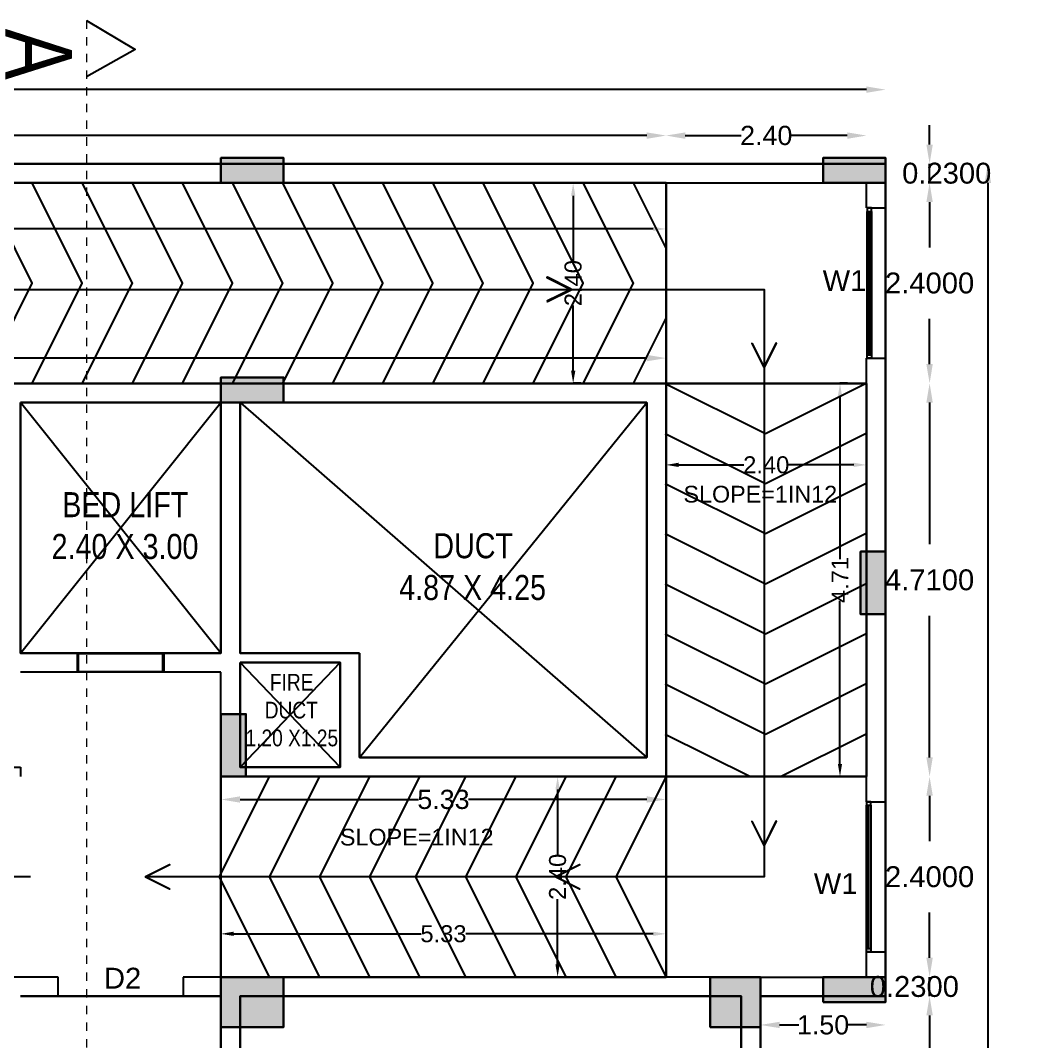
# Model space of a CAD drawing. Header units: metres. Extents: x -38 to 401, y 28 to 287.
# Drawn here: x 279.09 to 291.07, y 205.04 to 217.27 of the extents above; entities that cross this region are included whole.
import ezdxf

# ---------------------------------------------------------------- set-up
doc = ezdxf.new("R2010")
doc.units = ezdxf.units.M
doc.linetypes.add('CENTER', pattern=[2, 1.25, -0.25, 0.25, -0.25])
for name, color, linetype in [('BLK_1_DA_RAMP_1', 30, 'Continuous'), ('BLK_1_FLR_2_AC_ROOM_5', 117, 'Continuous'), ('BLK_1_FLR_2_BLT_UP_AREA_DEDUCT', 1, 'Continuous'), ('BLK_1_FLR_2_CARPET_AREA', 10, 'Continuous'), ('UBEAM', 1, 'Continuous'), ('UHATCH', 8, 'Continuous')]:
    doc.layers.add(name, color=color, linetype=linetype)
for name, color, linetype, lineweight in [('BLK_1_FLR_2_BLT_UP_AREA', 4, 'Continuous', 30), ('BLK_1_FLR_2_LIFT_3', 4, 'Continuous', 30), ('BLK_1_LVL_2_BLDG_FOOT_PRINT', 4, 'Continuous', 30), ('UCOLUMN', 6, 'Continuous', 30)]:
    doc.layers.add(name, color=color, linetype=linetype, lineweight=lineweight)
doc.styles.get("Standard").update_dxf_attribs({"font": 'arial.ttf'})
doc.dimstyles.new('ED', dxfattribs={"dimscale": 0, "dimtxt": 0.18, "dimasz": 0.18, "dimexe": 0, "dimexo": 0, "dimgap": 0.09, "dimtad": 1, "dimtoh": 1, "dimzin": 3, "dimdsep": 46, "dimtxsty": 'Standard', "dimblk": 'OBLIQUE', "dimcen": 0.09, "dimse1": 1, "dimse2": 1, "dimclrd": 251, "dimclrt": 30, "dimadec": 0, "dimazin": 0, "dimtfac": 1, "dimtmove": 0, "dimatfit": 3, "dimldrblk": 'ARCHTICK', "dimfxl": 0, "dimtolj": 1, "dimtzin": 0, "dimarcsym": 0})
doc.dimstyles.get("Standard").update_dxf_attribs({"dimtxt": 0.18, "dimasz": 0.18, "dimexe": 0.18, "dimexo": 0.0625, "dimgap": 0.09, "dimtad": 0, "dimtih": 1, "dimtoh": 1, "dimdec": 4, "dimzin": 0, "dimdsep": 46, "dimtxsty": 'Standard', "dimcen": 0.09, "dimadec": 0, "dimazin": 0, "dimtfac": 1, "dimtdec": 4, "dimtofl": 0, "dimtmove": 0, "dimatfit": 3, "dimfxl": 0, "dimtolj": 1, "dimtzin": 0, "dimarcsym": 0})
doc.dimstyles.new('STANDARD$0', dxfattribs={"dimtxt": 7, "dimasz": 3, "dimexe": 3, "dimexo": 1, "dimgap": 1.5, "dimtad": 1, "dimdec": 1, "dimzin": 1, "dimdsep": 46, "dimlunit": 4, "dimtxsty": 'Standard', "dimblk": 'OBLIQUE', "dimcen": 0.09375, "dimdle": 1, "dimclrd": 8, "dimclre": 8, "dimclrt": 7, "dimadec": 1, "dimazin": 0, "dimtfac": 1, "dimtdec": 1, "dimtix": 1, "dimtmove": 2, "dimatfit": 3, "dimldrblk": 'ARCHTICK', "dimfxl": 0, "dimfrac": 2, "dimtolj": 1, "dimtzin": 0, "dimarcsym": 0})

# ---------------------------------------------------------------- blocks, each defined once
blk = doc.blocks.new('*D146')
at = {"color": 0, "lineweight": -2}
for p, q in [((269.263, 213.222), (277.55, 213.222)), ((286.593, 213.222), (278.305, 213.222))]:
    blk.add_line(p, q, dxfattribs=at)
at = {"color": 0}
for points in [[(269.263, 213.261), (269.263, 213.184), (269.033, 213.222)], [(286.593, 213.261), (286.593, 213.184), (286.823, 213.222)]]:
    blk.add_solid(points, dxfattribs=at)
at = {"layer": 'Defpoints', "color": 0}
for p in [(286.823, 213.222), (269.033, 212.92), (286.823, 212.915)]:
    blk.add_point(p, dxfattribs=at)
at = {"color": 0, "lineweight": 25, "insert": (277.928, 213.222), "char_height": 0.23, "attachment_point": 5}
blk.add_mtext('\\A1;17.79', dxfattribs=at)
blk = doc.blocks.new('*D147')
at = {"color": 0, "lineweight": -2}
for p, q in [((281.723, 207.936), (283.859, 207.936)), ((286.593, 207.936), (284.457, 207.936))]:
    blk.add_line(p, q, dxfattribs=at)
at = {"color": 0}
for points in [[(281.723, 207.974), (281.723, 207.898), (281.493, 207.936)], [(286.593, 207.974), (286.593, 207.898), (286.823, 207.936)]]:
    blk.add_solid(points, dxfattribs=at)
at = {"layer": 'Defpoints', "color": 0}
for p in [(281.493, 208.21), (286.823, 208.21), (281.493, 207.936)]:
    blk.add_point(p, dxfattribs=at)
at = {"color": 0, "lineweight": 25, "insert": (284.158, 207.936), "char_height": 0.23, "attachment_point": 5}
blk.add_mtext('\\A1;5.33', dxfattribs=at)
blk = doc.blocks.new('*D150')
at = {"color": 0, "lineweight": -2}
for p, q in [((269.263, 215.887), (277.55, 215.887)), ((286.593, 215.887), (278.305, 215.887))]:
    blk.add_line(p, q, dxfattribs=at)
at = {"color": 0}
for points in [[(269.263, 215.925), (269.263, 215.848), (269.033, 215.887)], [(286.593, 215.925), (286.593, 215.848), (286.823, 215.887)]]:
    blk.add_solid(points, dxfattribs=at)
at = {"layer": 'Defpoints', "color": 0}
for p in [(286.823, 215.887), (269.033, 215.32), (286.823, 215.315)]:
    blk.add_point(p, dxfattribs=at)
at = {"color": 0, "lineweight": 25, "insert": (277.928, 215.887), "char_height": 0.23, "attachment_point": 5}
blk.add_mtext('\\A1;17.79', dxfattribs=at)
blk = doc.blocks.new('*D151')
at = {"color": 0, "lineweight": -2}
for p, q in [((287.053, 215.887), (287.723, 215.887)), ((288.993, 215.887), (288.323, 215.887))]:
    blk.add_line(p, q, dxfattribs=at)
at = {"color": 0}
for points in [[(287.053, 215.925), (287.053, 215.848), (286.823, 215.887)], [(288.993, 215.925), (288.993, 215.848), (289.223, 215.887)]]:
    blk.add_solid(points, dxfattribs=at)
at = {"layer": 'Defpoints', "color": 0}
for p in [(289.223, 215.887), (286.823, 215.315), (289.223, 215.32)]:
    blk.add_point(p, dxfattribs=at)
at = {"color": 0, "lineweight": 25, "insert": (288.023, 215.887), "char_height": 0.23, "attachment_point": 5}
blk.add_mtext('\\A1;2.40', dxfattribs=at)
blk = doc.blocks.new('*D152')
at = {"color": 0, "lineweight": -2}
for p, q in [((266.633, 216.437), (277.537, 216.437)), ((289.223, 216.437), (278.319, 216.437))]:
    blk.add_line(p, q, dxfattribs=at)
at = {"color": 0}
for points in [[(266.633, 216.475), (266.633, 216.399), (266.403, 216.437)], [(289.223, 216.475), (289.223, 216.399), (289.453, 216.437)]]:
    blk.add_solid(points, dxfattribs=at)
at = {"layer": 'Defpoints', "color": 0}
for p in [(289.453, 216.437), (266.403, 215.55), (289.453, 215.55)]:
    blk.add_point(p, dxfattribs=at)
at = {"color": 0, "lineweight": 25, "insert": (277.928, 216.437), "char_height": 0.23, "attachment_point": 5}
blk.add_mtext('\\A1;23.05', dxfattribs=at)
blk = doc.blocks.new('*D141')
at = {"color": 0, "lineweight": -2}
for p, q in [((290.676, 215.32), (290.676, 188.992)), ((290.676, 162.43), (290.676, 188.757))]:
    blk.add_line(p, q, dxfattribs=at)
at = {"color": 0}
for points in [[(290.638, 215.32), (290.715, 215.32), (290.676, 215.55)], [(290.638, 162.43), (290.715, 162.43), (290.676, 162.2)]]:
    blk.add_solid(points, dxfattribs=at)
at = {"layer": 'Defpoints', "color": 0}
for p in [(289.453, 215.55), (287.953, 162.2), (290.676, 162.2)]:
    blk.add_point(p, dxfattribs=at)
at = {"color": 0, "lineweight": 25, "insert": (290.676, 188.875), "char_height": 0.23, "attachment_point": 5}
blk.add_mtext('\\A1;53.35', dxfattribs=at)
blk = doc.blocks.new('*D131')
at = {"color": 0, "lineweight": -2}
for p, q in [((288.183, 205.236), (288.415, 205.236)), ((289.223, 205.236), (288.99, 205.236))]:
    blk.add_line(p, q, dxfattribs=at)
at = {"color": 0}
for points in [[(288.183, 205.274), (288.183, 205.198), (287.953, 205.236)], [(289.223, 205.274), (289.223, 205.198), (289.453, 205.236)]]:
    blk.add_solid(points, dxfattribs=at)
at = {"layer": 'Defpoints', "color": 0}
for p in [(287.953, 205.58), (289.453, 205.58), (289.453, 205.236)]:
    blk.add_point(p, dxfattribs=at)
at = {"color": 0, "lineweight": 25, "insert": (288.703, 205.236), "char_height": 0.23, "attachment_point": 5}
blk.add_mtext('\\A1;1.50', dxfattribs=at)
blk = doc.blocks.new('600X600')
at = {"layer": 'UHATCH', "linetype": 'Continuous'}
h = blk.add_hatch(color=256, dxfattribs=at)
h.dxf.hatch_style = 1
h.paths.add_polyline_path([(600, 600), (0, 600), (0, 0), (600, 0)])
at = {"layer": 'UCOLUMN', "linetype": 'Continuous'}
blk.add_lwpolyline([(0, 0), (600, 0), (600, 600), (0, 600)], close=True, dxfattribs=at)
blk = doc.blocks.new('750 x 750')
blk.add_blockref('600X600', (0, 75))
blk = doc.blocks.new('600X750')
at = {"layer": 'UHATCH', "linetype": 'Continuous'}
h = blk.add_hatch(color=256, dxfattribs=at)
h.dxf.hatch_style = 1
h.paths.add_polyline_path([(0, 600), (-750, 600), (-750, 0), (0, 0)])
at = {"layer": 'UCOLUMN', "linetype": 'Continuous'}
blk.add_lwpolyline([(0, 0), (-750, 0), (-750, 600), (0, 600)], close=True, dxfattribs=at)
blk = doc.blocks.new('300 x 750')
at = {"layer": 'UHATCH', "linetype": 'Continuous'}
h = blk.add_hatch(color=256, dxfattribs=at)
h.dxf.hatch_style = 1
h.paths.add_polyline_path([(750, 0), (750, 300), (0, 300), (0, 0)])
at = {"layer": 'UCOLUMN', "linetype": 'Continuous'}
blk.add_lwpolyline([(0, 300), (0, 0), (750, 0), (750, 300)], close=True, dxfattribs=at)
blk = doc.blocks.new('ASDFSDFSDFDFD')
at = {"layer": 'UBEAM', "linetype": 'Continuous', "xscale": -1}
for p, rotation in [((-6460, 38330), 180), ((750, 38330), 180), ((-6460, 35700), 180), ((1200, 32865), 269.9999999996972), ((750, 28520), 180)]:
    blk.add_blockref('300 x 750', p, dxfattribs=dict(at, rotation=rotation))
at = {"layer": 'UBEAM', "linetype": 'Continuous', "rotation": 89.99999999916066}
blk.add_blockref('300 x 750', (-6160, 30920), dxfattribs=at)
at = {"layer": 'UBEAM'}
blk.add_blockref('600X750', (-5710, 27920), dxfattribs=at)
at = {"layer": 'UBEAM', "linetype": 'Continuous', "xscale": -1}
blk.add_blockref('750 x 750', (0, 27845), dxfattribs=at)
blk = doc.blocks.new('*D561')
at = {"color": 0, "lineweight": -2}
for p, q in [((289.979, 205.35), (289.979, 203.965)), ((289.979, 201.725), (289.979, 203.11))]:
    blk.add_line(p, q, dxfattribs=at)
at = {"color": 0}
for points in [[(289.94, 205.35), (290.017, 205.35), (289.979, 205.58)], [(289.94, 201.725), (290.017, 201.725), (289.979, 201.495)]]:
    blk.add_solid(points, dxfattribs=at)
at = {"layer": 'Defpoints', "color": 0}
for p in [(287.723, 205.58), (289.979, 205.58), (287.723, 201.495)]:
    blk.add_point(p, dxfattribs=at)
at = {"color": 0, "lineweight": 25, "insert": (289.979, 203.537), "char_height": 0.25, "attachment_point": 5}
blk.add_mtext('\\A1;4.0847', dxfattribs=at)
blk = doc.blocks.new('*D562')
at = {"color": 0, "lineweight": -2}
for p, q in [((289.979, 206.04), (289.979, 206.27)), ((289.979, 205.58), (289.979, 205.81)), ((289.979, 205.35), (289.979, 205.12))]:
    blk.add_line(p, q, dxfattribs=at)
at = {"color": 0}
for points in [[(289.94, 206.04), (290.017, 206.04), (289.979, 205.81)], [(289.94, 205.35), (290.017, 205.35), (289.979, 205.58)]]:
    blk.add_solid(points, dxfattribs=at)
at = {"layer": 'Defpoints', "color": 0}
for p in [(287.953, 205.81), (289.979, 205.81), (287.723, 205.58)]:
    blk.add_point(p, dxfattribs=at)
at = {"color": 0, "lineweight": 25, "insert": (289.796, 205.695), "char_height": 0.25, "attachment_point": 5}
blk.add_mtext('\\A1;0.2300', dxfattribs=at)
blk = doc.blocks.new('*D563')
at = {"color": 0, "lineweight": -2}
for p, q in [((289.979, 207.98), (289.979, 207.437)), ((289.979, 206.04), (289.979, 206.582))]:
    blk.add_line(p, q, dxfattribs=at)
at = {"color": 0}
for points in [[(289.94, 207.98), (290.017, 207.98), (289.979, 208.21)], [(289.94, 206.04), (290.017, 206.04), (289.979, 205.81)]]:
    blk.add_solid(points, dxfattribs=at)
at = {"layer": 'Defpoints', "color": 0}
for p in [(286.823, 208.21), (289.979, 208.21), (287.953, 205.81)]:
    blk.add_point(p, dxfattribs=at)
at = {"color": 0, "lineweight": 25, "insert": (289.979, 207.01), "char_height": 0.25, "attachment_point": 5}
blk.add_mtext('\\A1;2.4000', dxfattribs=at)
blk = doc.blocks.new('*D712')
at = {"color": 0, "lineweight": -2}
for p, q in [((289.979, 212.69), (289.979, 210.992)), ((289.979, 208.44), (289.979, 210.137))]:
    blk.add_line(p, q, dxfattribs=at)
at = {"color": 0}
for points in [[(289.94, 212.69), (290.017, 212.69), (289.979, 212.92)], [(289.94, 208.44), (290.017, 208.44), (289.979, 208.21)]]:
    blk.add_solid(points, dxfattribs=at)
at = {"layer": 'Defpoints', "color": 0}
for p in [(286.813, 212.92), (289.979, 212.92), (286.823, 208.21)]:
    blk.add_point(p, dxfattribs=at)
at = {"color": 0, "lineweight": 25, "insert": (289.979, 210.565), "char_height": 0.25, "attachment_point": 5}
blk.add_mtext('\\A1;4.7100', dxfattribs=at)
blk = doc.blocks.new('*D713')
at = {"color": 0, "lineweight": -2}
for p, q in [((289.979, 215.09), (289.979, 214.547)), ((289.979, 213.15), (289.979, 213.692))]:
    blk.add_line(p, q, dxfattribs=at)
at = {"color": 0}
for points in [[(289.94, 215.09), (290.017, 215.09), (289.979, 215.32)], [(289.94, 213.15), (290.017, 213.15), (289.979, 212.92)]]:
    blk.add_solid(points, dxfattribs=at)
at = {"layer": 'Defpoints', "color": 0}
for p in [(286.823, 215.32), (289.979, 215.32), (286.813, 212.92)]:
    blk.add_point(p, dxfattribs=at)
at = {"color": 0, "lineweight": 25, "insert": (289.979, 214.12), "char_height": 0.25, "attachment_point": 5}
blk.add_mtext('\\A1;2.4000', dxfattribs=at)
blk = doc.blocks.new('*D564')
at = {"color": 0, "lineweight": -2}
for p, q in [((289.979, 215.78), (289.979, 216.01)), ((289.979, 215.32), (289.979, 215.55)), ((289.979, 215.09), (289.979, 214.86))]:
    blk.add_line(p, q, dxfattribs=at)
at = {"color": 0}
for points in [[(289.94, 215.78), (290.017, 215.78), (289.979, 215.55)], [(289.94, 215.09), (290.017, 215.09), (289.979, 215.32)]]:
    blk.add_solid(points, dxfattribs=at)
at = {"layer": 'Defpoints', "color": 0}
for p in [(286.853, 215.55), (289.979, 215.55), (286.823, 215.32)]:
    blk.add_point(p, dxfattribs=at)
at = {"color": 0, "lineweight": 25, "insert": (290.184, 215.435), "char_height": 0.25, "attachment_point": 5}
blk.add_mtext('\\A1;0.2300', dxfattribs=at)
blk = doc.blocks.new('*D767')
at = {"layer": 'BLK_1_DA_RAMP_1', "color": 0, "lineweight": -2}
for p, q in [((269.033, 214.858), (269.033, 214.769)), ((269.185, 214.769), (277.592, 214.769)), ((286.67, 214.769), (278.264, 214.769)), ((286.823, 214.858), (286.823, 214.769))]:
    blk.add_line(p, q, dxfattribs=at)
at = {"layer": 'BLK_1_DA_RAMP_1', "color": 0}
for points in [[(269.185, 214.794), (269.185, 214.743), (269.033, 214.769)], [(286.67, 214.794), (286.67, 214.743), (286.823, 214.769)]]:
    blk.add_solid(points, dxfattribs=at)
at = {"layer": 'Defpoints', "color": 0}
for p in [(269.033, 215.32), (286.823, 215.32), (286.823, 214.769)]:
    blk.add_point(p, dxfattribs=at)
at = {"layer": 'BLK_1_DA_RAMP_1', "color": 0, "lineweight": 30, "insert": (277.928, 214.769), "char_height": 0.2032, "attachment_point": 5}
blk.add_mtext('\\A1;17.79', dxfattribs=at)
blk = doc.blocks.new('*D769')
at = {"layer": 'BLK_1_DA_RAMP_1', "color": 0, "lineweight": -2}
for p, q in [((288.995, 212.92), (288.906, 212.92)), ((288.906, 212.767), (288.906, 210.815)), ((288.906, 208.362), (288.906, 210.314)), ((288.995, 208.21), (288.906, 208.21))]:
    blk.add_line(p, q, dxfattribs=at)
at = {"layer": 'BLK_1_DA_RAMP_1', "color": 0}
for points in [[(288.881, 212.767), (288.931, 212.767), (288.906, 212.92)], [(288.881, 208.362), (288.931, 208.362), (288.906, 208.21)]]:
    blk.add_solid(points, dxfattribs=at)
at = {"layer": 'Defpoints', "color": 0}
for p in [(288.906, 212.92), (289.223, 212.92), (289.223, 208.21)]:
    blk.add_point(p, dxfattribs=at)
at = {"layer": 'BLK_1_DA_RAMP_1', "color": 0, "lineweight": 30, "insert": (288.906, 210.565), "char_height": 0.2032, "attachment_point": 5, "rotation": 90}
blk.add_mtext('\\A1;4.71', dxfattribs=at)
blk = doc.blocks.new('*D770')
at = {"layer": 'BLK_1_DA_RAMP_1', "color": 0, "lineweight": -2}
for p, q in [((281.493, 206.238), (281.493, 206.327)), ((281.645, 206.327), (283.892, 206.327)), ((286.67, 206.327), (284.424, 206.327)), ((286.823, 206.238), (286.823, 206.327))]:
    blk.add_line(p, q, dxfattribs=at)
at = {"layer": 'BLK_1_DA_RAMP_1', "color": 0}
for points in [[(281.645, 206.353), (281.645, 206.302), (281.493, 206.327)], [(286.67, 206.353), (286.67, 206.302), (286.823, 206.327)]]:
    blk.add_solid(points, dxfattribs=at)
at = {"layer": 'Defpoints', "color": 0}
for p in [(286.823, 206.327), (281.493, 205.81), (286.823, 205.81)]:
    blk.add_point(p, dxfattribs=at)
at = {"layer": 'BLK_1_DA_RAMP_1', "color": 0, "lineweight": 30, "insert": (284.158, 206.327), "char_height": 0.2032, "attachment_point": 5}
blk.add_mtext('\\A1;5.33', dxfattribs=at)
blk = doc.blocks.new('*D772')
at = {"layer": 'BLK_1_DA_RAMP_1', "color": 0, "lineweight": -2}
for p, q in [((285.801, 215.32), (285.711, 215.32)), ((285.711, 215.167), (285.711, 214.387)), ((285.711, 213.072), (285.711, 213.852)), ((285.801, 212.92), (285.711, 212.92))]:
    blk.add_line(p, q, dxfattribs=at)
at = {"layer": 'BLK_1_DA_RAMP_1', "color": 0}
for points in [[(285.686, 215.167), (285.737, 215.167), (285.711, 215.32)], [(285.686, 213.072), (285.737, 213.072), (285.711, 212.92)]]:
    blk.add_solid(points, dxfattribs=at)
at = {"layer": 'Defpoints', "color": 0}
for p in [(285.711, 215.32), (286.823, 215.32), (286.823, 212.92)]:
    blk.add_point(p, dxfattribs=at)
at = {"layer": 'BLK_1_DA_RAMP_1', "color": 0, "lineweight": 30, "insert": (285.711, 214.12), "char_height": 0.2032, "attachment_point": 5, "rotation": 90}
blk.add_mtext('\\A1;2.40', dxfattribs=at)
blk = doc.blocks.new('*D773')
at = {"layer": 'BLK_1_DA_RAMP_1', "color": 0, "lineweight": -2}
for p, q in [((286.823, 212.033), (286.823, 211.943)), ((286.975, 211.943), (287.755, 211.943)), ((289.07, 211.943), (288.29, 211.943)), ((289.223, 212.033), (289.223, 211.943))]:
    blk.add_line(p, q, dxfattribs=at)
at = {"layer": 'BLK_1_DA_RAMP_1', "color": 0}
for points in [[(286.975, 211.969), (286.975, 211.918), (286.823, 211.943)], [(289.07, 211.969), (289.07, 211.918), (289.223, 211.943)]]:
    blk.add_solid(points, dxfattribs=at)
at = {"layer": 'Defpoints', "color": 0}
for p in [(286.823, 212.92), (289.223, 212.92), (289.223, 211.943)]:
    blk.add_point(p, dxfattribs=at)
at = {"layer": 'BLK_1_DA_RAMP_1', "color": 0, "lineweight": 30, "insert": (288.023, 211.943), "char_height": 0.2032, "attachment_point": 5}
blk.add_mtext('\\A1;2.40', dxfattribs=at)
blk = doc.blocks.new('*D774')
at = {"layer": 'BLK_1_DA_RAMP_1', "color": 0, "lineweight": -2}
for p, q in [((285.614, 208.21), (285.525, 208.21)), ((285.525, 208.057), (285.525, 207.277)), ((285.525, 205.962), (285.525, 206.742)), ((285.614, 205.81), (285.525, 205.81))]:
    blk.add_line(p, q, dxfattribs=at)
at = {"layer": 'BLK_1_DA_RAMP_1', "color": 0}
for points in [[(285.499, 208.057), (285.55, 208.057), (285.525, 208.21)], [(285.499, 205.962), (285.55, 205.962), (285.525, 205.81)]]:
    blk.add_solid(points, dxfattribs=at)
at = {"layer": 'Defpoints', "color": 0}
for p in [(286.823, 208.21), (285.525, 205.81), (286.823, 205.81)]:
    blk.add_point(p, dxfattribs=at)
at = {"layer": 'BLK_1_DA_RAMP_1', "color": 0, "lineweight": 30, "insert": (285.525, 207.01), "char_height": 0.2032, "attachment_point": 5, "rotation": 90}
blk.add_mtext('\\A1;2.40', dxfattribs=at)
blk = doc.blocks.new('_Oblique')
at = {"color": 0, "linetype": 'ByBlock', "lineweight": -2}
blk.add_line((-0.5, -0.5), (0.5, 0.5), dxfattribs=at)
blk = doc.blocks.new('*D1237')
at = {"color": 251, "lineweight": -2}
blk.add_line((278.761, 208.325), (278.761, 209.315), dxfattribs=at)
at = {"layer": 'Defpoints', "color": 0}
for p in [(278.761, 209.315), (279.25, 209.315), (279.25, 208.325)]:
    blk.add_point(p, dxfattribs=at)
at = {"color": 251, "lineweight": -2, "xscale": 0.18, "yscale": 0.18, "zscale": 0.18}
for p, rotation in [((278.761, 209.315), 90), ((278.761, 208.325), 270)]:
    blk.add_blockref('_Oblique', p, dxfattribs=dict(at, rotation=rotation))
at = {"color": 30, "insert": (278.579, 208.82), "char_height": 0.18, "attachment_point": 5, "rotation": 90}
blk.add_mtext('\\A1;0.99', dxfattribs=at)
blk = doc.blocks.new('_ArchTick')
at = {"color": 0, "linetype": 'ByBlock', "const_width": 0.15}
blk.add_lwpolyline([(-0.5, -0.5), (0.5, 0.5)], dxfattribs=at)

msp = doc.modelspace()

# ---------------------------------------------------------------- linework, layer by layer
at = {"linetype": 'CENTER', "lineweight": 20, "ltscale": 0.05}
msp.add_line((279.88359, 217.26594), (279.88359, 160.05121), dxfattribs=at)
at = {"color": 7, "lineweight": 25}
for p, q in [((289.4528, 215.54979), (266.4028, 215.54979)), ((289.4528, 215.01979), (289.4528, 215.54979)), ((266.6328, 215.31979), (289.2228, 215.31979)), ((266.6328, 215.31979), (286.5928, 215.31979)), ((286.8228, 212.91479), (286.8228, 215.31479)), ((289.2228, 215.01979), (289.2228, 215.31979)), ((289.2228, 215.01979), (289.4528, 215.01979)), ((289.4528, 213.21979), (289.4528, 215.01979)), ((289.2328, 213.23585), (289.2328, 214.9772)), ((289.25336, 213.26238), (289.25335, 214.9772)), ((289.26188, 213.26238), (289.26187, 214.9772)), ((289.2839, 214.9772), (289.28391, 213.23585)), ((289.2228, 207.90979), (289.2228, 213.21979)), ((289.2228, 213.21979), (289.4528, 213.21979)), ((289.4528, 207.90979), (289.4528, 213.21979)), ((269.0328, 212.91979), (286.8228, 212.91979)), ((284.95281, 212.91979), (281.49281, 212.91979)), ((286.81279, 212.91979), (289.2228, 212.9198)), ((286.8228, 208.20979), (286.8228, 212.91979)), ((281.49282, 209.68979), (279.09282, 212.68979)), ((279.09282, 209.68979), (279.09282, 212.68979)), ((281.49282, 212.68979), (279.09282, 212.68979)), ((279.09282, 209.68979), (281.49282, 212.68979)), ((281.49282, 209.68979), (281.49282, 212.68979)), ((281.72282, 212.68979), (286.5928, 212.68979)), ((281.72282, 209.68979), (281.72282, 212.68979)), ((281.72282, 212.68979), (286.5928, 208.4398)), ((283.15281, 208.43979), (286.5928, 212.68979)), ((286.5928, 208.4398), (286.5928, 212.68979)), ((281.49281, 209.68979), (281.49281, 210.0598)), ((281.49282, 209.68979), (279.09282, 209.68979)), ((281.72281, 209.68979), (283.15281, 209.68979)), ((283.15281, 208.43979), (283.15281, 209.68979)), ((281.72281, 209.57479), (282.92281, 209.57479)), ((281.72281, 208.32479), (281.72281, 209.57479)), ((282.92281, 208.32479), (281.72281, 209.57479)), ((282.92281, 209.57479), (281.72281, 208.32479)), ((282.92281, 208.32479), (282.92281, 209.57479)), ((281.49281, 209.45979), (279.09282, 209.4598)), ((281.49281, 209.45979), (279.09282, 209.45979)), ((281.49281, 208.20979), (281.49281, 209.45979)), ((281.72282, 209.45979), (281.72281, 209.45979)), ((281.72282, 209.45979), (281.72281, 209.45979)), ((286.5928, 208.4398), (283.15281, 208.43979)), ((276.93782, 208.32479), (279.09282, 208.32479)), ((279.09282, 208.32479), (279.09282, 208.20979)), ((279.09282, 208.32479), (279.09282, 208.20979)), ((282.92281, 208.32479), (281.72281, 208.32479)), ((286.8228, 208.20979), (281.4928, 208.20979)), ((281.4928, 208.20979), (281.4928, 205.80979)), ((286.8228, 208.20979), (289.2228, 208.2098)), ((286.8228, 208.20979), (286.8228, 205.80979)), ((289.2228, 207.90979), (289.4528, 207.90979)), ((289.4528, 206.10979), (289.4528, 207.90979)), ((289.2228, 206.12585), (289.2228, 207.8672)), ((289.24336, 206.15238), (289.24335, 207.8672)), ((289.25188, 206.15238), (289.25187, 207.8672)), ((289.2739, 207.8672), (289.27391, 206.12585)), ((279.21536, 207.00979), (278.04936, 207.00979)), ((289.2228, 205.80979), (289.2228, 206.10979)), ((289.2228, 206.10979), (289.4528, 206.10979)), ((289.2228, 205.80979), (289.2228, 206.10979)), ((289.2228, 206.10979), (289.4528, 206.10979)), ((289.4528, 205.57979), (289.4528, 206.10979)), ((289.4528, 205.57979), (289.4528, 206.10979)), ((289.4528, 205.57979), (289.4528, 206.10979)), ((289.4528, 205.57979), (289.4528, 206.10979)), ((279.5428, 205.80979), (266.4028, 205.80979)), ((279.5428, 205.57979), (279.5428, 205.80979)), ((287.9528, 205.80979), (281.0428, 205.80979)), ((281.0428, 205.80979), (281.0428, 205.57979)), ((287.9528, 204.98879), (287.9528, 205.80979)), ((287.95281, 205.80979), (289.2228, 205.80979)), ((279.0928, 205.57979), (279.5428, 205.57979)), ((281.0428, 205.57979), (281.4928, 205.57979)), ((281.4928, 205.57979), (281.4928, 202.69512)), ((281.7228, 202.69512), (281.7228, 205.57979)), ((281.7228, 205.57979), (287.7228, 205.57979)), ((287.7228, 205.57979), (287.7228, 204.98879)), ((289.4528, 205.57979), (287.95281, 205.57979))]:
    msp.add_line(p, q, dxfattribs=at)
for points in [[(279.88359, 217.26594), (280.46647, 216.91609), (279.88359, 216.58997)], [(278.6328, 212.91979), (279.2328, 214.11979), (278.6328, 215.31979)], [(279.23279, 212.91979), (279.83279, 214.11979), (279.23279, 215.31979)], [(279.83279, 212.91979), (280.43279, 214.11979), (279.83279, 215.31979)], [(280.43279, 212.91979), (281.03279, 214.11979), (280.43279, 215.31979)], [(281.03279, 212.91979), (281.63279, 214.11979), (281.03279, 215.31979)], [(281.63279, 212.91979), (282.23279, 214.11979), (281.63279, 215.31979)], [(282.23279, 212.91979), (282.83279, 214.11979), (282.23279, 215.31979)], [(282.83279, 212.91979), (283.43279, 214.11979), (282.83279, 215.31979)], [(283.43279, 212.91979), (284.03279, 214.11979), (283.43279, 215.31979)], [(284.03278, 212.91979), (284.63278, 214.11979), (284.03278, 215.31979)], [(284.63278, 212.91979), (285.23278, 214.11979), (284.63278, 215.31979)], [(285.23278, 212.91979), (285.83278, 214.11979), (285.23278, 215.31979)], [(285.83278, 212.91979), (286.43278, 214.11979), (285.83278, 215.31979)], [(286.8228, 214.53976), (286.43278, 215.31979)], [(278.19281, 207.00979), (267.83443, 207.00979), (267.83443, 214.04497), (287.99719, 214.04497), (287.99719, 207.00979), (280.59281, 207.00979)], [(286.43278, 212.91979), (286.8228, 213.69983)], [(286.81279, 212.91979), (288.01279, 212.31979), (289.21279, 212.91979)], [(286.81279, 212.31979), (288.01279, 211.71979), (289.21279, 212.31979)], [(286.81279, 211.71979), (288.01279, 211.11979), (289.21279, 211.71979)], [(286.81279, 211.11979), (288.01279, 210.51979), (289.21279, 211.11979)], [(286.81279, 210.51979), (288.01279, 209.91979), (289.21279, 210.51979)], [(286.81279, 209.91979), (288.01279, 209.31979), (289.21279, 209.91979)], [(286.81279, 209.31979), (288.01279, 208.71979), (289.21279, 209.31979)], [(286.81279, 208.71979), (287.83278, 208.2098)], [(288.19281, 208.2098), (289.21279, 208.71979)], [(282.07281, 208.20979), (281.47281, 207.00979), (282.07281, 205.80979)], [(282.67281, 208.20979), (282.07281, 207.00979), (282.67281, 205.80979)], [(283.27281, 208.20979), (282.67281, 207.00979), (283.27281, 205.80979)], [(283.87281, 208.20979), (283.27281, 207.00979), (283.87281, 205.80979)], [(283.87281, 208.20979), (283.27281, 207.00979), (283.87281, 205.80979)], [(284.42281, 208.20979), (283.82281, 207.00979), (284.42281, 205.80979)], [(285.02281, 208.20979), (284.42281, 207.00979), (285.02281, 205.80979)], [(285.02281, 208.20979), (284.42281, 207.00979), (285.02281, 205.80979)], [(285.62281, 208.20979), (285.02281, 207.00979), (285.62281, 205.80979)], [(285.62281, 208.20979), (285.02281, 207.00979), (285.62281, 205.80979)], [(286.22281, 208.20979), (285.62281, 207.00979), (286.22281, 205.80979)], [(286.22281, 208.20979), (285.62281, 207.00979), (286.22281, 205.80979)], [(286.82281, 208.20979), (286.22281, 207.00979), (286.82281, 205.80979)], [(286.82281, 208.20979), (286.22281, 207.00979), (286.82281, 205.80979)]]:
    msp.add_lwpolyline(points, dxfattribs=at)
for points in [[(289.2328, 214.9772), (289.2839, 214.9772), (289.2839, 215.01979), (289.2328, 215.01979)], [(285.39779, 213.9026), (285.40193, 213.89805), (285.68708, 214.04043), (285.68294, 214.04497), (285.68708, 214.04951), (285.40193, 214.19188), (285.39779, 214.18734), (285.68294, 214.04497)], [(287.85482, 213.40133), (287.85027, 213.39718), (287.99265, 213.11204), (287.99719, 213.11618), (288.00173, 213.11204), (288.1441, 213.39718), (288.13956, 213.40133), (287.99719, 213.11618)], [(289.2328, 213.26238), (289.28391, 213.26238), (289.28391, 213.21979), (289.2328, 213.21979)], [(280.80988, 209.68979), (280.80988, 209.45979), (279.77575, 209.45979), (279.77575, 209.68979)], [(279.78575, 209.67979), (279.78575, 209.46979), (280.79988, 209.46979), (280.79988, 209.67979)], [(289.2228, 207.8672), (289.2739, 207.8672), (289.2739, 207.90979), (289.2228, 207.90979)], [(287.85482, 207.67528), (287.85027, 207.67114), (287.99265, 207.38599), (287.99719, 207.39013), (288.00173, 207.38599), (288.1441, 207.67114), (288.13956, 207.67528), (287.99719, 207.39013)], [(280.87998, 206.86742), (280.87584, 206.86288), (280.59069, 207.00525), (280.59483, 207.00979), (280.59069, 207.01433), (280.87584, 207.15671), (280.87998, 207.15216), (280.59483, 207.00979)], [(285.79265, 206.86742), (285.78851, 206.86288), (285.50336, 207.00525), (285.5075, 207.00979), (285.50336, 207.01433), (285.78851, 207.15671), (285.79265, 207.15216), (285.5075, 207.00979)], [(289.2228, 206.15238), (289.27391, 206.15238), (289.27391, 206.10979), (289.2228, 206.10979)], [(289.2228, 206.15238), (289.27391, 206.15238), (289.27391, 206.10979), (289.2228, 206.10979)]]:
    msp.add_lwpolyline(points, close=True, dxfattribs=at)
at = {"layer": 'BLK_1_DA_RAMP_1', "color": 1, "lineweight": 30}
for points in [[(269.0328, 215.31979), (286.8228, 215.31979), (286.8228, 212.91979), (269.0328, 212.91979)], [(286.82281, 212.9198), (289.22281, 212.9198), (289.2228, 208.2098), (286.8228, 208.2098)], [(281.4928, 208.20979), (286.8228, 208.20979), (286.8228, 205.80979), (281.4928, 205.80979)]]:
    msp.add_lwpolyline(points, close=True, dxfattribs=at)
at = {"layer": 'BLK_1_FLR_2_AC_ROOM_5', "color": 2, "lineweight": 30}
msp.add_lwpolyline([(287.7228, 201.49512), (285.2078, 201.49512), (285.2078, 199.58012), (281.7228, 199.58012), (281.7228, 205.57979), (287.7228, 205.57979)], close=True, dxfattribs=at)
at = {"layer": 'BLK_1_FLR_2_BLT_UP_AREA', "color": 12, "lineweight": 30}
msp.add_lwpolyline([(266.4028, 162.19968), (266.4028, 215.54979), (289.4528, 215.54979), (289.4528, 205.57979), (287.9528, 205.57979), (287.9528, 162.19968)], close=True, dxfattribs=at)
at = {"layer": 'BLK_1_FLR_2_BLT_UP_AREA_DEDUCT', "color": 12, "lineweight": 30}
for points in [[(283.15281, 209.68979), (283.15281, 208.43979), (286.5928, 208.43979), (286.5928, 212.68979), (281.72282, 212.68979), (281.72282, 209.68979)], [(281.72281, 209.57479), (282.92281, 209.57479), (282.92281, 208.32479), (281.72281, 208.32479)]]:
    msp.add_lwpolyline(points, close=True, dxfattribs=at)
at = {"layer": 'BLK_1_FLR_2_CARPET_AREA', "color": 15, "linetype": 'Continuous', "lineweight": 30}
for points in [[(279.0928, 205.57979), (281.4928, 205.57979), (281.4928, 202.69512)], [(281.7228, 202.69512), (281.7228, 205.20979), (282.2428, 205.20979), (282.2428, 205.57979), (287.3528, 205.57979), (287.3528, 205.20979), (287.7228, 205.20979), (287.7228, 201.49512)]]:
    msp.add_lwpolyline(points, dxfattribs=at)
at = {"layer": 'BLK_1_FLR_2_LIFT_3', "color": 30, "lineweight": 30}
msp.add_lwpolyline([(279.09282, 212.68979), (281.49282, 212.68979), (281.49282, 209.68979), (279.09282, 209.68979)], close=True, dxfattribs=at)
at = {"layer": 'BLK_1_LVL_2_BLDG_FOOT_PRINT', "color": 1}
msp.add_lwpolyline([(266.40278, 162.19979), (266.40278, 215.54979), (289.45278, 215.54979), (289.45278, 205.57979), (287.95278, 205.57979), (287.95278, 162.19979)], close=True, dxfattribs=at)

# ---------------------------------------------------------------- block references
at = {"color": 7, "lineweight": 25, "xscale": 0.001, "yscale": 0.001, "zscale": 0.001}
msp.add_blockref('ASDFSDFSDFDFD', (287.9528, 177.28979), dxfattribs=at)
msp.add_blockref('ASDFSDFSDFDFD', (287.9528, 177.28979), dxfattribs=at)

# ---------------------------------------------------------------- texts
at = {"color": 7, "lineweight": 25, "insert": (279.71229, 217.72035), "char_height": 0.8, "width": 1.7202398, "attachment_point": 1, "rotation": 270}
msp.add_mtext('{\\fArial Narrow|b0|i0|c0|p34;\\W2.17167; \\W1;A}', dxfattribs=at)
at = {"color": 7, "lineweight": 25, "char_height": 0.25, "attachment_point": 1}
for s, insert in [('W1', (288.69826, 214.27472)), ('W1', (288.59215, 207.05372)), ('D2', (280.093, 205.9209))]:
    msp.add_mtext_dynamic_manual_height_columns(s, width=331.5310086, gutter_width=1000, heights=[0], dxfattribs=dict(at, insert=insert))
at = {"color": 7, "lineweight": 25, "attachment_point": 1}
for s, insert, char_height, width in [('{\\fArial Narrow|b0|i0|c0|p34;\\W2.94178; \\W1;BED LIFT\\P{\\W1.608806; }2.40 X 3.00}', (279.31247, 211.61668), 0.3, 2.0391456), ('{\\fArial Narrow|b0|i0|c0|p34;\\P{\\W5.845422; }DUCT\\P{\\W1.564909; }4.87 X 4.25}', (283.47838, 211.62493), 0.3, 2.0391456), ('{\\fArial Narrow|b0|i0|c0|p34;\\W8.83715;  \\W1;FIRE\\P\\W8.34946;  \\W1;DUCT\\P\\W6.54539;  \\W1;1.20 X1.25}', (280.95408, 209.43981), 0.2, 2.7423995)]:
    msp.add_mtext(s, dxfattribs=dict(at, insert=insert, char_height=char_height, width=width))
at = {"layer": 'BLK_1_DA_RAMP_1', "color": 1, "lineweight": 30, "char_height": 0.2, "width": 1.8904692, "attachment_point": 2}
for insert in [(287.95192, 211.69257), (283.83817, 207.58524)]:
    msp.add_mtext('SLOPE=1IN12', dxfattribs=dict(at, insert=insert))

# ---------------------------------------------------------------- dimensions: what is measured, and where the dimension line sits
at = {"color": 7, "lineweight": 25}
dim = msp.add_linear_dim(base=(289.4528, 216.43713), p1=(266.4028, 215.54979), p2=(289.4528, 215.54979), text='23.05', dimstyle='Standard', override={"dimscale": 1, "dimtxt": 0.23, "dimasz": 0.23, "dimgap": 0, "dimse1": 1, "dimse2": 1, "dimtmove": 1}, dxfattribs=at)
dim.commit()
dim.dimension.update_dxf_attribs({"geometry": '*D152', "text_midpoint": (277.9278, 216.43713), "dimtype": 128})
for base, p1, p2, text, picture, middle in [((286.8228, 215.88679), (269.0328, 215.31979), (286.8228, 215.31479), '17.79', '*D150', (277.9278, 215.88679)), ((289.2228, 215.88679), (286.8228, 215.31479), (289.2228, 215.31979), '2.40', '*D151', (288.0228, 215.88679)), ((286.8228, 213.22248), (269.0328, 212.91979), (286.8228, 212.91479), '17.79', '*D146', (277.9278, 213.22248)), ((281.4928, 207.93589), (286.8228, 208.20976), (281.4928, 208.20979), '5.33', '*D147', (284.1578, 207.93589)), ((289.4528, 205.23591), (287.9528, 205.57979), (289.4528, 205.57979), '1.50', '*D131', (288.7028, 205.23591))]:
    dim = msp.add_linear_dim(base=base, p1=p1, p2=p2, text=text, dimstyle='Standard', override={"dimscale": 1, "dimtxt": 0.23, "dimasz": 0.23, "dimgap": 0, "dimse1": 1, "dimse2": 1, "dimtmove": 1}, dxfattribs=at)
    dim.commit()
    dim.dimension.update_dxf_attribs({"geometry": picture, "text_midpoint": middle})
at = {"lineweight": 25}
for base, p1, p2, picture, middle in [((289.97874, 215.54979), (286.8228, 215.31979), (286.8525, 215.54979), '*D564', (290.18392, 215.43479)), ((289.97874, 205.80979), (287.7228, 205.57979), (287.95281, 205.80979), '*D562', (289.79622, 205.69479))]:
    dim = msp.add_linear_dim(base=base, p1=p1, p2=p2, angle=90, dimstyle='Standard', override={"dimscale": 1, "dimtxt": 0.25, "dimasz": 0.23, "dimgap": 0.3, "dimpost": '\\X', "dimse1": 1, "dimse2": 1, "dimtmove": 1, "dimfxl": 25.4}, dxfattribs=at)
    dim.commit()
    dim.dimension.update_dxf_attribs({"geometry": picture, "text_midpoint": middle, "dimtype": 128})
at = {"color": 7, "lineweight": 25}
dim = msp.add_linear_dim(base=(290.67632, 162.19979), p1=(289.4528, 215.54979), p2=(287.9528, 162.19979), angle=90, text='53.35', dimstyle='Standard', override={"dimscale": 1, "dimtxt": 0.23, "dimasz": 0.23, "dimgap": 0, "dimse1": 1, "dimse2": 1, "dimtmove": 1}, dxfattribs=at)
dim.commit()
dim.dimension.update_dxf_attribs({"geometry": '*D141', "text_midpoint": (290.67632, 188.87479)})
at = {"lineweight": 25}
for base, p1, p2, picture, middle in [((289.97874, 215.31979), (286.81279, 212.91979), (286.8228, 215.31979), '*D713', (289.97874, 214.11979)), ((289.97874, 212.91979), (286.82281, 208.20979), (286.81279, 212.91979), '*D712', (289.97874, 210.56479)), ((289.97874, 208.20979), (287.95281, 205.80979), (286.82281, 208.20979), '*D563', (289.97874, 207.00979)), ((289.97874, 205.57979), (287.7228, 201.49512), (287.7228, 205.57979), '*D561', (289.97874, 203.53746))]:
    dim = msp.add_linear_dim(base=base, p1=p1, p2=p2, angle=90, dimstyle='Standard', override={"dimscale": 1, "dimtxt": 0.25, "dimasz": 0.23, "dimgap": 0.3, "dimpost": '\\X', "dimse1": 1, "dimse2": 1, "dimtmove": 1, "dimfxl": 25.4}, dxfattribs=at)
    dim.commit()
    dim.dimension.update_dxf_attribs({"geometry": picture, "text_midpoint": middle})
at = {"color": 1}
dim = msp.add_linear_dim(base=(278.76094, 209.31513), p1=(279.25022, 208.32479), p2=(279.25017, 209.31513), angle=90, dimstyle='ED', override={"dimscale": 1, "dimpost": '\\X'}, dxfattribs=at)
dim.commit()
dim.dimension.update_dxf_attribs({"geometry": '*D1237', "text_midpoint": (278.57904, 208.81996)})
at = {"layer": 'BLK_1_DA_RAMP_1', "color": 1, "lineweight": 30}
for base, p1, p2, picture, middle in [((286.8228, 214.76879), (269.0328, 215.31979), (286.8228, 215.31979), '*D767', (277.9278, 214.76879)), ((286.8228, 206.3272), (281.4928, 205.80979), (286.8228, 205.80979), '*D770', (284.1578, 206.3272))]:
    dim = msp.add_linear_dim(base=base, p1=p1, p2=p2, dimstyle='STANDARD$0', override={"dimscale": 0.001, "dimtxt": 203.2, "dimasz": 152.5, "dimexe": 0, "dimexo": 0, "dimgap": 2.286, "dimtad": 0, "dimtoh": 1, "dimdec": 2, "dimzin": 0, "dimlunit": 2, "dimpost": '', "dimcen": 2.286, "dimdle": 0, "dimclrd": 0, "dimclre": 0, "dimclrt": 0, "dimadec": 0, "dimtdec": 2, "dimtix": 0, "dimtofl": 0, "dimtmove": 0, "dimfxl": 89.5, "dimfxlon": 1, "dimfrac": 0}, dxfattribs=at)
    dim.commit()
    dim.dimension.update_dxf_attribs({"geometry": picture, "text_midpoint": middle})
at = {"layer": 'BLK_1_DA_RAMP_1', "color": 2, "lineweight": 30}
for base, p1, p2, picture, middle in [((285.71125, 215.31979), (286.8228, 212.91979), (286.8228, 215.31979), '*D772', (285.71125, 214.11979)), ((285.5249, 205.80979), (286.8228, 208.20979), (286.8228, 205.80979), '*D774', (285.5249, 207.00979))]:
    dim = msp.add_linear_dim(base=base, p1=p1, p2=p2, angle=90, dimstyle='STANDARD$0', override={"dimscale": 0.001, "dimtxt": 203.2, "dimasz": 152.5, "dimexe": 0, "dimexo": 0, "dimgap": 2.286, "dimtad": 0, "dimtoh": 1, "dimdec": 2, "dimzin": 0, "dimlunit": 2, "dimpost": '', "dimcen": 2.286, "dimdle": 0, "dimclrd": 0, "dimclre": 0, "dimclrt": 0, "dimadec": 0, "dimtdec": 2, "dimtix": 0, "dimtofl": 0, "dimtmove": 0, "dimfxl": 89.5, "dimfxlon": 1, "dimfrac": 0}, dxfattribs=at)
    dim.commit()
    dim.dimension.update_dxf_attribs({"geometry": picture, "text_midpoint": middle})
dim = msp.add_linear_dim(base=(289.22281, 211.94348), p1=(286.82281, 212.9198), p2=(289.22281, 212.9198), dimstyle='STANDARD$0', override={"dimscale": 0.001, "dimtxt": 203.2, "dimasz": 152.5, "dimexe": 0, "dimexo": 0, "dimgap": 2.286, "dimtad": 0, "dimtoh": 1, "dimdec": 2, "dimzin": 0, "dimlunit": 2, "dimpost": '', "dimcen": 2.286, "dimdle": 0, "dimclrd": 0, "dimclre": 0, "dimclrt": 0, "dimadec": 0, "dimtdec": 2, "dimtix": 0, "dimtofl": 0, "dimtmove": 0, "dimfxl": 89.5, "dimfxlon": 1, "dimfrac": 0}, dxfattribs=at)
dim.commit()
dim.dimension.update_dxf_attribs({"geometry": '*D773', "text_midpoint": (288.02281, 211.94348)})
at = {"layer": 'BLK_1_DA_RAMP_1', "color": 1, "lineweight": 30}
dim = msp.add_linear_dim(base=(288.90596, 212.9198), p1=(289.2228, 208.2098), p2=(289.22281, 212.9198), angle=90, dimstyle='STANDARD$0', override={"dimscale": 0.001, "dimtxt": 203.2, "dimasz": 152.5, "dimexe": 0, "dimexo": 0, "dimgap": 2.286, "dimtad": 0, "dimtoh": 1, "dimdec": 2, "dimzin": 0, "dimlunit": 2, "dimpost": '', "dimcen": 2.286, "dimdle": 0, "dimclrd": 0, "dimclre": 0, "dimclrt": 0, "dimadec": 0, "dimtdec": 2, "dimtix": 0, "dimtofl": 0, "dimtmove": 0, "dimfxl": 89.5, "dimfxlon": 1, "dimfrac": 0}, dxfattribs=at)
dim.commit()
dim.dimension.update_dxf_attribs({"geometry": '*D769', "text_midpoint": (288.90596, 210.5648)})

doc.saveas('drawing.dxf')
